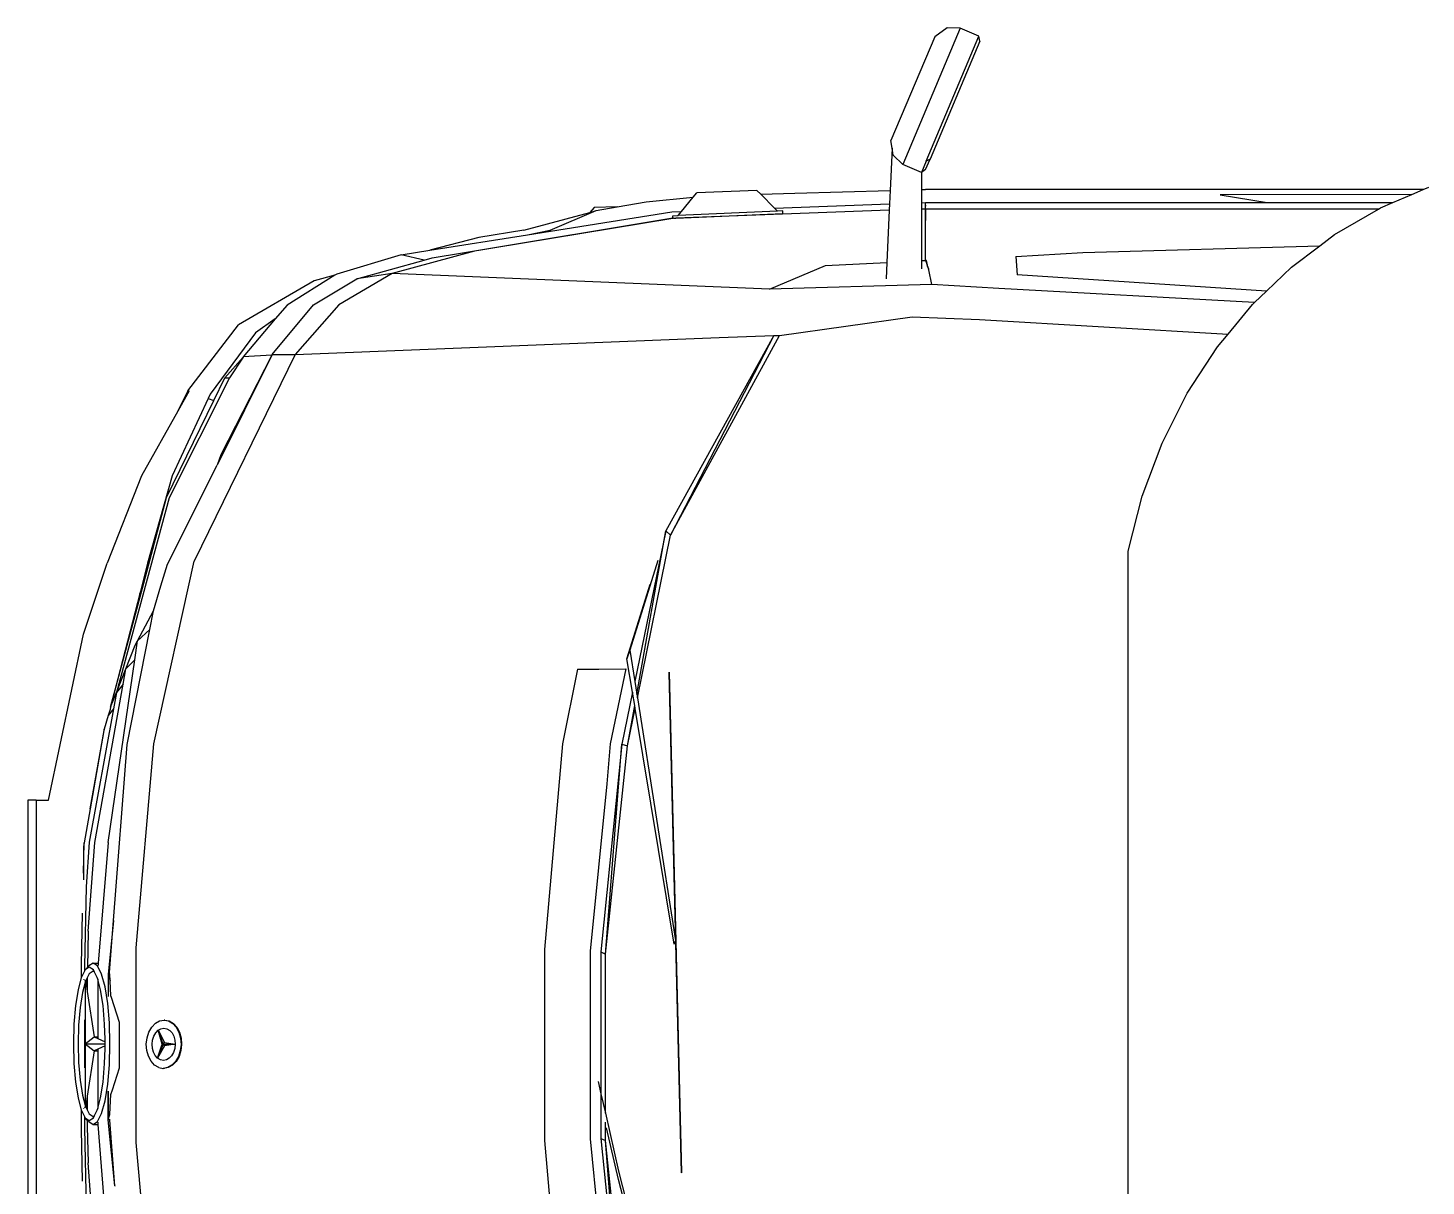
# Model space of a CAD drawing. Header units: millimetres. Extents: x 44692 to 659456, y -26273 to 37550.
# Drawn here: x 236184 to 237793, y -11577 to -10243 of the extents above; entities that cross this region are included whole.
import ezdxf

# ---------------------------------------------------------------- set-up
doc = ezdxf.new("R2010")
doc.units = ezdxf.units.MM
doc.header["$LTSCALE"] = 100
doc.layers.add('Transporte semielaborado', color=30, linetype='Continuous')

msp = doc.modelspace()

# ---------------------------------------------------------------- linework, layer by layer
at = {"layer": 'Transporte semielaborado'}
for p, q in [((237256.857, -10243.794), (237190.537, -10400.653)), ((237241.6, -10243.441), (237227.404, -10253.698)), ((237256.857, -10243.794), (237241.6, -10243.441)), ((237278.354, -10252.883), (237256.857, -10243.794)), ((237227.404, -10253.698), (237176.891, -10373.176)), ((237217.429, -10396.983), (237278.354, -10252.883)), ((237279.448, -10258.818), (237222.078, -10394.513)), ((237279.448, -10258.818), (237278.354, -10252.883)), ((237178.275, -10381.854), (237176.891, -10373.176)), ((237178.275, -10381.854), (237176.123, -10430.486)), ((237179.591, -10390.106), (237178.275, -10381.854)), ((237190.537, -10400.653), (237179.591, -10390.106)), ((237212.034, -10409.742), (237190.537, -10400.653)), ((237217.429, -10396.983), (237212.034, -10409.742)), ((237216.998, -10406.528), (237212.112, -10409.692)), ((237216.998, -10406.528), (237222.078, -10394.513)), ((237222.078, -10394.513), (237217.429, -10396.983)), ((237212.112, -10409.692), (237212.034, -10409.742)), ((237212.112, -10409.692), (237212.146, -10429.427)), ((236895.341, -10443.47), (236949.449, -10438.454)), ((236935.965, -10454.754), (236949.449, -10438.454)), ((236949.449, -10438.454), (236953.602, -10433.433)), ((237022.837, -10430.41), (236953.602, -10433.433)), ((237027.349, -10434.986), (237022.837, -10430.41)), ((237027.349, -10434.986), (237066.433, -10433.71)), ((237043.015, -10450.874), (237027.349, -10434.986)), ((237066.433, -10433.71), (237176.123, -10430.486)), ((237176.123, -10430.486), (237175.433, -10446.074)), ((237212.146, -10429.427), (237216.93, -10429.287)), ((237212.146, -10429.427), (237212.173, -10444.742)), ((237789.436, -10429.581), (237216.93, -10429.287)), ((237776.313, -10435.203), (237555.892, -10435.561)), ((237555.892, -10435.561), (237609.889, -10444.572)), ((237754.444, -10444.572), (237776.313, -10435.203)), ((237776.313, -10435.203), (237789.436, -10429.581)), ((237789.436, -10429.581), (237796.131, -10426.713)), ((236754.584, -10476.187), (236830.598, -10455.755)), ((236758.747, -10481.605), (236925.002, -10455.151)), ((236785.067, -10476.187), (236837.864, -10453.802)), ((236835.442, -10450.232), (236830.598, -10455.755)), ((236830.598, -10455.755), (236837.864, -10453.802)), ((236862.129, -10449.44), (236835.442, -10450.232)), ((236837.864, -10453.802), (236862.129, -10449.44)), ((236862.129, -10449.44), (236895.341, -10443.47)), ((236925.002, -10455.151), (236935.965, -10454.754)), ((237175.108, -10453.428), (236929.695, -10462.334)), ((236929.695, -10462.334), (237052.709, -10456.963)), ((237046.44, -10454.346), (236932.176, -10459.335)), ((236932.176, -10459.335), (236935.965, -10454.754)), ((237043.015, -10450.874), (237175.433, -10446.074)), ((237046.44, -10454.346), (237043.015, -10450.874)), ((237052.583, -10454.078), (237046.44, -10454.346)), ((237052.709, -10456.963), (237052.583, -10454.078)), ((237175.108, -10453.428), (237172.456, -10513.354)), ((237175.433, -10446.074), (237175.108, -10453.428)), ((237212.173, -10444.742), (237216.856, -10444.572)), ((237212.173, -10444.742), (237212.186, -10452.079)), ((237216.857, -10451.909), (237212.186, -10452.079)), ((237212.186, -10452.079), (237212.29, -10511.308)), ((237216.93, -10445.369), (237216.856, -10444.572)), ((237216.856, -10445.871), (237216.856, -10444.572)), ((237216.856, -10445.871), (237216.912, -10445.488)), ((237216.856, -10447.439), (237216.856, -10445.871)), ((237216.856, -10447.439), (237216.93, -10448.687)), ((237216.857, -10451.909), (237216.856, -10447.439)), ((237216.93, -10452.854), (237216.857, -10451.909)), ((237216.857, -10456.99), (237216.857, -10451.909)), ((237216.857, -10456.99), (237216.93, -10456.988)), ((237216.857, -10458.627), (237216.857, -10456.99)), ((237216.912, -10445.488), (237216.93, -10445.369)), ((237216.93, -10445.776), (237216.912, -10445.488)), ((237216.93, -10444.572), (237216.93, -10445.369)), ((237216.93, -10444.572), (237609.889, -10444.572)), ((237216.93, -10448.687), (237216.93, -10445.776)), ((237216.93, -10451.909), (237216.93, -10448.687)), ((237216.93, -10451.909), (237216.93, -10452.854)), ((237738.119, -10451.909), (237216.93, -10451.909)), ((237216.93, -10452.854), (237216.93, -10456.988)), ((237216.93, -10456.988), (237216.93, -10459.633)), ((237609.889, -10444.572), (237754.444, -10444.572)), ((237687.456, -10481.405), (237738.119, -10451.909)), ((237738.119, -10451.909), (237740.352, -10450.609)), ((237740.352, -10450.609), (237754.444, -10444.572)), ((236649.07, -10508.052), (236926.033, -10462.488)), ((236926.033, -10462.488), (236697.785, -10500.317)), ((236926.033, -10459.603), (236932.176, -10459.335)), ((236926.158, -10462.484), (236926.033, -10459.603)), ((236926.158, -10462.484), (236926.033, -10462.488)), ((236926.788, -10462.461), (236926.158, -10462.484)), ((236926.788, -10462.461), (236929.695, -10462.334)), ((237216.93, -10459.633), (237216.857, -10458.627)), ((237216.857, -10459.635), (237216.857, -10458.627)), ((237216.857, -10459.635), (237216.93, -10459.633)), ((237216.857, -10465.159), (237216.857, -10459.635)), ((237216.93, -10465.156), (237216.857, -10465.159)), ((237216.857, -10479.932), (237216.857, -10465.159)), ((237216.93, -10459.633), (237216.93, -10465.156)), ((237216.93, -10479.945), (237216.93, -10465.156)), ((236646.443, -10499.475), (236758.747, -10481.605)), ((236702.951, -10484.612), (236646.443, -10499.475)), ((236754.584, -10476.187), (236702.951, -10484.612)), ((236758.747, -10481.605), (236785.067, -10476.187)), ((237216.857, -10479.932), (237216.93, -10479.945)), ((237216.857, -10489.085), (237216.857, -10479.932)), ((237216.93, -10489.082), (237216.857, -10489.085)), ((237216.857, -10489.671), (237216.857, -10489.085)), ((237216.93, -10489.082), (237216.93, -10479.945)), ((237216.93, -10489.668), (237216.93, -10489.082)), ((237670.444, -10494.269), (237687.456, -10481.405)), ((236613.323, -10504.744), (236539.361, -10526.809)), ((236697.785, -10500.317), (236602.955, -10525.971)), ((236613.323, -10504.744), (236646.443, -10499.475)), ((236639.871, -10510.626), (236613.323, -10504.744)), ((237216.857, -10489.671), (237216.93, -10489.668)), ((237216.857, -10492.678), (237216.857, -10489.671)), ((237216.93, -10492.689), (237216.857, -10492.678)), ((237216.857, -10500.701), (237216.857, -10492.678)), ((237216.93, -10500.698), (237216.857, -10500.701)), ((237216.857, -10506.946), (237216.857, -10500.701)), ((237216.93, -10492.689), (237216.93, -10489.668)), ((237216.93, -10500.698), (237216.93, -10492.689)), ((237216.93, -10506.944), (237216.93, -10500.698)), ((237320.79, -10506.537), (237398.017, -10502.148)), ((237398.017, -10502.148), (237670.444, -10494.269)), ((237638.148, -10518.689), (237670.444, -10494.269)), ((236562.466, -10532.281), (236639.871, -10510.626)), ((236639.871, -10510.626), (236649.07, -10508.052)), ((237037.135, -10544.004), (237101.723, -10516.988)), ((237101.723, -10516.988), (237172.456, -10513.354)), ((237172.456, -10513.354), (237171.624, -10532.175)), ((237212.29, -10511.308), (237217.213, -10511.055)), ((237212.29, -10511.308), (237212.306, -10520.765)), ((237216.857, -10506.946), (237216.93, -10506.944)), ((237216.857, -10509.925), (237216.857, -10506.946)), ((237216.97, -10510.285), (237216.857, -10509.925)), ((237216.93, -10509.925), (237216.93, -10506.944)), ((237216.93, -10509.925), (237216.97, -10510.285)), ((237216.93, -10509.925), (237217.15, -10510.855)), ((237217.586, -10511.211), (237216.93, -10509.925)), ((237217.15, -10510.855), (237216.97, -10510.285)), ((237217.213, -10511.055), (237217.15, -10510.855)), ((237217.676, -10512.521), (237217.213, -10511.055)), ((237217.586, -10511.211), (237218.385, -10514.771)), ((237217.586, -10511.211), (237217.676, -10512.521)), ((237218.846, -10515.635), (237217.586, -10511.211)), ((237218.385, -10514.771), (237217.676, -10512.521)), ((237218.868, -10516.304), (237218.385, -10514.771)), ((237218.846, -10515.635), (237218.868, -10516.304)), ((237219.653, -10518.47), (237218.846, -10515.635)), ((237219.668, -10518.841), (237218.868, -10516.304)), ((237219.653, -10518.47), (237219.668, -10518.841)), ((237220.215, -10520.444), (237219.653, -10518.47)), ((237220.215, -10520.444), (237219.668, -10518.841)), ((237220.215, -10520.444), (237220.222, -10520.598)), ((237220.278, -10520.666), (237220.222, -10520.598)), ((237220.278, -10520.666), (237220.302, -10520.75)), ((237220.302, -10520.75), (237220.284, -10520.794)), ((237220.602, -10521.801), (237220.284, -10520.794)), ((237320.79, -10506.537), (237322.217, -10527.597)), ((237609.32, -10546.375), (237638.148, -10518.689)), ((236513.184, -10534.525), (236426.264, -10585.09)), ((236537.055, -10528.247), (236482.16, -10562.469)), ((236512.518, -10562.048), (236562.466, -10532.281)), ((236537.055, -10528.247), (236513.184, -10534.525)), ((236539.361, -10526.809), (236537.055, -10528.247)), ((236602.955, -10525.971), (236541.913, -10562.048)), ((236602.955, -10525.971), (236562.466, -10532.281)), ((237037.135, -10544.004), (236602.955, -10525.971)), ((237224.041, -10538.689), (237220.602, -10521.801)), ((237609.32, -10546.375), (237322.217, -10527.597)), ((237224.041, -10538.689), (237037.135, -10544.004)), ((237301.172, -10543.491), (237224.041, -10538.689)), ((237595.501, -10559.645), (237301.172, -10543.491)), ((237595.501, -10559.645), (237609.32, -10546.375)), ((236465.02, -10619.386), (236512.518, -10562.048)), ((236482.16, -10562.469), (236468.652, -10578.463)), ((236541.913, -10562.048), (236491.555, -10619.386)), ((237564.93, -10596.054), (237593.086, -10561.965)), ((237593.086, -10561.965), (237595.501, -10559.645)), ((236368.119, -10661.249), (236426.264, -10585.09)), ((236468.652, -10578.463), (236431.684, -10622.232)), ((236468.652, -10578.463), (236445.977, -10594.337)), ((237048.836, -10597.349), (237201.421, -10576.061)), ((237201.421, -10576.061), (237279.032, -10579.211)), ((237279.032, -10579.211), (237564.93, -10596.054)), ((236445.977, -10594.337), (236393.58, -10665.244)), ((236491.555, -10619.386), (236979.442, -10599.791)), ((237042.235, -10597.617), (236918.022, -10822.485)), ((236923.515, -10827.488), (237048.836, -10597.349)), ((237042.235, -10597.617), (236923.515, -10827.488)), ((236979.442, -10599.791), (237042.235, -10597.617)), ((237042.235, -10597.617), (237048.836, -10597.349)), ((237552.87, -10610.655), (237564.93, -10596.054)), ((237518.038, -10664.109), (237552.87, -10610.655)), ((236491.555, -10619.386), (236375.309, -10857.197)), ((236464.61, -10620.188), (236401.548, -10746.76)), ((236464.61, -10620.188), (236406.065, -10734.83)), ((236410.603, -10646.141), (236431.558, -10622.423)), ((236431.558, -10622.423), (236415.912, -10646.141)), ((236431.684, -10622.232), (236431.558, -10622.423)), ((236464.61, -10620.188), (236431.684, -10622.232)), ((236465.02, -10619.386), (236464.61, -10620.188)), ((236465.02, -10619.386), (236491.555, -10619.386)), ((236415.912, -10646.141), (236346.659, -10784.268)), ((236397.857, -10672.354), (236410.603, -10646.141)), ((236410.603, -10646.141), (236415.912, -10646.141)), ((236368.119, -10661.249), (236356.391, -10684.562)), ((236369.432, -10661.249), (236356.391, -10684.562)), ((236393.58, -10665.244), (236391.401, -10669.943)), ((237489.053, -10721.614), (237518.038, -10664.109)), ((236343.57, -10783.993), (236397.857, -10672.354)), ((236391.401, -10669.943), (236350.063, -10759.111)), ((236391.401, -10669.943), (236397.857, -10672.354)), ((236356.391, -10684.562), (236314.689, -10759.111)), ((237466.303, -10782.405), (237489.053, -10721.614)), ((236406.065, -10734.83), (236401.548, -10746.76)), ((236314.689, -10759.111), (236275.262, -10859.802)), ((236350.063, -10759.111), (236321.644, -10859.802)), ((236344.653, -10860.936), (236401.548, -10746.76)), ((236346.659, -10784.268), (236285.772, -11008.682)), ((236317.233, -10882.656), (236343.57, -10783.993)), ((237450.091, -10845.668), (237466.303, -10782.405)), ((236918.022, -10822.485), (236882.253, -10995.793)), ((236884.534, -11010.35), (236918.022, -10822.485)), ((236923.515, -10827.488), (236918.022, -10822.485)), ((236885.217, -11014.705), (236923.515, -10827.488)), ((236328.753, -11067.693), (236375.309, -10857.197)), ((236908.632, -10856.47), (236876.609, -10959.783)), ((237450.091, -11993.928), (237450.091, -10845.668)), ((236247.882, -10941.371), (236275.262, -10859.802)), ((236321.644, -10859.802), (236312.615, -10894.969)), ((236336.823, -10885.745), (236344.653, -10860.936)), ((236279.083, -11025.577), (236317.233, -10882.656)), ((236312.615, -10894.969), (236317.233, -10882.656)), ((236328.43, -10914.674), (236336.823, -10885.745)), ((236873.279, -10969.835), (236899.907, -10883.737)), ((236312.615, -10894.969), (236279.083, -11025.577)), ((236310.04, -10949.077), (236328.43, -10914.674)), ((236324.23, -10935.863), (236328.43, -10914.674)), ((236297.974, -11068.33), (236324.23, -10935.863)), ((236310.04, -10949.077), (236324.23, -10935.863)), ((236207.638, -11132.474), (236247.882, -10941.371)), ((236296.618, -10981.29), (236307.463, -10953.899)), ((236306.86, -10970.973), (236310.04, -10949.077)), ((236307.463, -10953.899), (236310.04, -10949.077)), ((236276.324, -11181.185), (236306.86, -10970.973)), ((236306.86, -10970.973), (236296.618, -10981.29)), ((236876.609, -10959.783), (236873.279, -10969.835)), ((236879.657, -11008.371), (236873.279, -10969.835)), ((236876.609, -10959.783), (236882.253, -10995.793)), ((236285.772, -11008.682), (236296.618, -10981.29)), ((236293.469, -10998.963), (236296.618, -10981.29)), ((236816.394, -10981.815), (236799.06, -11067.693)), ((236816.394, -10981.815), (236840.723, -10981.815)), ((236840.723, -10981.815), (236871.985, -10981.314)), ((236871.985, -10981.314), (236854.122, -11067.862)), ((236921.693, -10985.835), (236921.905, -10985.196)), ((236935.974, -11561.661), (236921.693, -10985.835)), ((236921.905, -10985.196), (236927.948, -11232.783)), ((236260.993, -11181.211), (236293.469, -10998.963)), ((236293.469, -10998.963), (236285.772, -11008.682)), ((236882.253, -10995.793), (236884.534, -11010.35)), ((236279.083, -11025.577), (236285.772, -11008.682)), ((236285.772, -11008.682), (236282.406, -11027.266)), ((236879.657, -11008.371), (236867.37, -11067.903)), ((236882.175, -11023.586), (236879.657, -11008.371)), ((236884.534, -11010.35), (236885.217, -11014.705)), ((236885.217, -11014.705), (236929.016, -11294.174)), ((236282.406, -11027.266), (236254.596, -11180.813)), ((236276.403, -11035.116), (236271.871, -11050.735)), ((236282.406, -11027.266), (236276.403, -11035.116)), ((236278.446, -11028.077), (236276.403, -11035.116)), ((236279.083, -11025.577), (236278.446, -11028.077)), ((236873.875, -11070.149), (236882.175, -11023.586)), ((236873.875, -11070.149), (236882.723, -11026.896)), ((236882.723, -11026.896), (236882.175, -11023.586)), ((236927.643, -11298.318), (236882.723, -11026.896)), ((236271.583, -11051.73), (236271.454, -11052.457)), ((236271.574, -11052.406), (236271.871, -11050.735)), ((236271.871, -11050.735), (236271.583, -11051.73)), ((236255.529, -11142.674), (236271.574, -11052.406)), ((236271.454, -11052.457), (236255.529, -11142.674)), ((236271.454, -11052.457), (236271.574, -11052.406)), ((236282.483, -11271.142), (236297.974, -11068.33)), ((236308.704, -11302.548), (236328.753, -11067.693)), ((236799.06, -11067.693), (236778.495, -11304.611)), ((236867.37, -11067.903), (236843.377, -11307.048)), ((236848.389, -11309.65), (236867.37, -11067.903)), ((236854.122, -11067.862), (236850.134, -11113.808)), ((236867.37, -11067.903), (236873.875, -11070.149)), ((236848.389, -11309.65), (236873.875, -11070.149)), ((236850.134, -11113.808), (236830.794, -11306.575)), ((236184, -11132.474), (236184, -11702.433)), ((236193.277, -11132.474), (236184, -11132.474)), ((236193.277, -11132.474), (236207.638, -11132.474)), ((236193.277, -11132.474), (236193.277, -11702.433)), ((236255.529, -11142.674), (236248.651, -11181.635)), ((236254.596, -11180.813), (236250.944, -11232.352)), ((236247.898, -11216.708), (236248.651, -11181.635)), ((236248.651, -11181.635), (236247.898, -11185.899)), ((236247.898, -11185.899), (236247.898, -11216.708)), ((236253.231, -11283.375), (236260.993, -11181.211)), ((236276.324, -11181.185), (236264.976, -11320.298)), ((236247.898, -11216.708), (236247.898, -11224.135)), ((236250.944, -11232.352), (236248.976, -11323.843)), ((236936.256, -11560.811), (236927.948, -11232.783)), ((236927.948, -11232.783), (236935.974, -11561.661)), ((236245.635, -11322.172), (236246.911, -11262.703)), ((236282.483, -11271.142), (236276.151, -11333.259)), ((236277.925, -11330.816), (236282.483, -11271.142)), ((236253.231, -11283.375), (236252.322, -11325.301)), ((236308.704, -11526.506), (236308.704, -11302.548)), ((236778.495, -11304.611), (236778.495, -11524.444)), ((236830.794, -11306.575), (236830.794, -11522.479)), ((236843.377, -11307.048), (236848.389, -11309.65)), ((236843.377, -11307.048), (236843.377, -11470.534)), ((236848.389, -11492.796), (236848.389, -11309.65)), ((236929.016, -11294.174), (236927.643, -11298.318)), ((236245.635, -11336.234), (236245.635, -11322.172)), ((236248.976, -11323.843), (236248.976, -11329.576)), ((236254.54, -11324.936), (236249.798, -11327.939)), ((236249.798, -11327.939), (236252.322, -11325.301)), ((236252.322, -11325.301), (236254.085, -11323.459)), ((236259.077, -11320.298), (236254.085, -11323.459)), ((236259.283, -11327.939), (236254.54, -11324.936)), ((236264.07, -11323.459), (236259.077, -11320.298)), ((236259.077, -11320.298), (236264.976, -11320.298)), ((236268.721, -11332.727), (236264.07, -11323.459)), ((236264.976, -11320.298), (236264.751, -11323.058)), ((236245.379, -11336.744), (236241.584, -11350.749)), ((236245.635, -11336.234), (236245.379, -11336.744)), ((236248.976, -11329.576), (236245.635, -11336.234)), ((236245.635, -11336.966), (236245.635, -11336.936)), ((236247.843, -11338.598), (236247.78, -11338.829)), ((236249.798, -11327.939), (236248.976, -11329.576)), ((236248.976, -11339.45), (236248.976, -11339.868)), ((236249.92, -11340.16), (236249.922, -11342.516)), ((236252.317, -11336.936), (236250.485, -11340.586)), ((236250.485, -11340.586), (236252.317, -11340.586)), ((236250.485, -11340.586), (236252.317, -11352.941)), ((236254.585, -11332.42), (236252.317, -11336.936)), ((236252.317, -11336.936), (236252.317, -11340.586)), ((236252.317, -11340.586), (236252.317, -11352.941)), ((236259.077, -11329.575), (236254.585, -11332.42)), ((236260.582, -11330.527), (236259.077, -11329.575)), ((236260.582, -11330.527), (236259.283, -11327.939)), ((236263.702, -11336.744), (236260.582, -11330.527)), ((236264.234, -11338.708), (236263.702, -11336.744)), ((236267.497, -11350.749), (236264.234, -11338.708)), ((236264.234, -11338.708), (236264.234, -11405.033)), ((236272.716, -11347.469), (236268.721, -11332.727)), ((236276.151, -11333.259), (236278.061, -11333.141)), ((236276.151, -11333.259), (236276.156, -11358.718)), ((236276.151, -11333.259), (236278.487, -11340.397)), ((236278.061, -11333.141), (236277.925, -11330.816)), ((236278.487, -11340.397), (236278.061, -11333.141)), ((236279.503, -11357.694), (236278.487, -11340.397)), ((236241.584, -11350.749), (236238.672, -11369.002)), ((236246.803, -11354.029), (236244.044, -11371.321)), ((236249.922, -11342.516), (236246.803, -11354.029)), ((236249.922, -11342.516), (236250.003, -11413.068)), ((236252.317, -11352.941), (236260.042, -11405.033)), ((236270.409, -11369.002), (236267.497, -11350.749)), ((236275.781, -11366.683), (236272.716, -11347.469)), ((236280.189, -11359.811), (236279.503, -11357.694)), ((236238.672, -11369.002), (236236.841, -11390.257)), ((236244.044, -11371.321), (236242.31, -11391.458)), ((236272.24, -11390.257), (236270.409, -11369.002)), ((236277.708, -11389.057), (236275.781, -11366.683)), ((236289.494, -11388.491), (236280.189, -11359.811)), ((236248.976, -11385.366), (236248.976, -11440.769)), ((236278.365, -11413.068), (236277.708, -11389.057)), ((236289.494, -11440.564), (236289.494, -11388.491)), ((236326.453, -11393.869), (236330.675, -11389.463)), ((236330.675, -11389.463), (236335.544, -11386.702)), ((236335.544, -11386.702), (236340.727, -11385.773)), ((236340.727, -11385.773), (236345.872, -11386.741)), ((236341.434, -11385.8), (236340.727, -11385.773)), ((236341.434, -11385.8), (236346.579, -11386.767)), ((236345.872, -11386.741), (236350.628, -11389.538)), ((236346.579, -11386.767), (236351.335, -11389.565)), ((236350.628, -11389.538), (236354.67, -11393.975)), ((236351.335, -11389.565), (236355.377, -11394.002)), ((236236.841, -11390.257), (236236.217, -11413.068)), ((236242.31, -11391.458), (236241.718, -11413.068)), ((236250.003, -11413.068), (236260.042, -11405.033)), ((236260.042, -11405.033), (236272.806, -11410.941)), ((236260.042, -11405.033), (236264.234, -11405.033)), ((236264.234, -11405.033), (236264.234, -11406.594)), ((236272.72, -11407.809), (236272.24, -11390.257)), ((236321.034, -11406.321), (236323.164, -11399.619)), ((236323.164, -11399.619), (236326.453, -11393.869)), ((236327.41, -11408.746), (236328.83, -11404.277)), ((236328.83, -11404.277), (236331.022, -11400.444)), ((236331.022, -11400.444), (236333.837, -11397.507)), ((236333.837, -11397.507), (236337.083, -11395.666)), ((236338.498, -11413.588), (236333.837, -11397.507)), ((236333.837, -11397.507), (236341.033, -11411.59)), ((236339.481, -11413.567), (236333.837, -11397.507)), ((236337.083, -11395.666), (236340.538, -11395.047)), ((236340.538, -11395.047), (236343.968, -11395.692)), ((236343.968, -11395.692), (236347.139, -11397.557)), ((236347.139, -11397.557), (236349.833, -11400.515)), ((236349.833, -11400.515), (236351.869, -11404.364)), ((236351.869, -11404.364), (236353.107, -11408.842)), ((236354.67, -11393.975), (236357.723, -11399.749)), ((236355.377, -11394.002), (236358.43, -11399.775)), ((236357.723, -11399.749), (236359.58, -11406.466)), ((236358.43, -11399.775), (236360.287, -11406.493)), ((236236.217, -11413.068), (236236.841, -11435.878)), ((236241.718, -11413.068), (236242.31, -11434.677)), ((236250.003, -11413.068), (236249.922, -11483.619)), ((236250.003, -11413.068), (236260.042, -11421.102)), ((236250.003, -11413.068), (236272.864, -11413.068)), ((236260.042, -11421.102), (236252.317, -11473.194)), ((236272.806, -11415.194), (236260.042, -11421.102)), ((236260.042, -11421.102), (236264.234, -11421.102)), ((236264.234, -11419.541), (236264.234, -11421.102)), ((236264.234, -11421.102), (236264.234, -11487.427)), ((236272.24, -11435.878), (236272.72, -11418.326)), ((236272.806, -11410.941), (236272.72, -11407.809)), ((236272.72, -11418.326), (236272.806, -11415.194)), ((236272.864, -11413.068), (236272.806, -11410.941)), ((236272.806, -11415.194), (236272.864, -11413.068)), ((236277.708, -11437.078), (236278.365, -11413.068)), ((236320.208, -11413.519), (236321.034, -11406.321)), ((236320.741, -11420.723), (236320.208, -11413.519)), ((236322.597, -11427.44), (236320.741, -11420.723)), ((236326.859, -11413.544), (236327.41, -11408.746)), ((236327.214, -11418.347), (236326.859, -11413.544)), ((236328.452, -11422.825), (236327.214, -11418.347)), ((236339.481, -11413.567), (236333.182, -11429.632)), ((236333.182, -11429.632), (236338.498, -11413.588)), ((236341.135, -11415.437), (236333.182, -11429.632)), ((236339.481, -11413.567), (236338.498, -11413.588)), ((236339.481, -11413.567), (236341.033, -11411.59)), ((236339.481, -11413.567), (236341.135, -11415.437)), ((236339.481, -11413.567), (236353.462, -11413.644)), ((236341.033, -11411.59), (236353.462, -11413.644)), ((236353.462, -11413.644), (236341.135, -11415.437)), ((236352.911, -11418.443), (236351.491, -11422.911)), ((236353.462, -11413.644), (236352.911, -11418.443)), ((236353.107, -11408.842), (236353.462, -11413.644)), ((236359.286, -11420.867), (236357.156, -11427.57)), ((236359.993, -11420.894), (236357.863, -11427.597)), ((236360.113, -11413.669), (236359.286, -11420.867)), ((236359.58, -11406.466), (236360.113, -11413.669)), ((236360.82, -11413.696), (236359.993, -11420.894)), ((236360.287, -11406.493), (236360.82, -11413.696)), ((236236.841, -11435.878), (236238.672, -11457.133)), ((236242.31, -11434.677), (236244.044, -11454.814)), ((236270.409, -11457.133), (236272.24, -11435.878)), ((236275.781, -11459.452), (236277.708, -11437.078)), ((236325.651, -11433.214), (236322.597, -11427.44)), ((236329.693, -11437.651), (236325.651, -11433.214)), ((236330.487, -11426.674), (236328.452, -11422.825)), ((236334.448, -11440.448), (236329.693, -11437.651)), ((236333.182, -11429.632), (236330.487, -11426.674)), ((236336.352, -11431.497), (236333.182, -11429.632)), ((236339.782, -11432.142), (236336.352, -11431.497)), ((236343.238, -11431.523), (236339.782, -11432.142)), ((236346.484, -11429.682), (236343.238, -11431.523)), ((236349.645, -11437.726), (236344.776, -11440.487)), ((236350.352, -11437.752), (236345.483, -11440.514)), ((236349.299, -11426.745), (236346.484, -11429.682)), ((236351.491, -11422.911), (236349.299, -11426.745)), ((236353.868, -11433.32), (236349.645, -11437.726)), ((236354.575, -11433.347), (236350.352, -11437.752)), ((236357.156, -11427.57), (236353.868, -11433.32)), ((236357.863, -11427.597), (236354.575, -11433.347)), ((236281.228, -11466.042), (236289.494, -11440.564)), ((236334.448, -11440.448), (236339.593, -11441.415)), ((236338.929, -11441.291), (236340.928, -11441.164)), ((236344.776, -11440.487), (236339.593, -11441.415)), ((236340.3, -11441.442), (236339.593, -11441.415)), ((236345.483, -11440.514), (236340.3, -11441.442)), ((236238.672, -11457.133), (236241.584, -11475.386)), ((236244.044, -11454.814), (236246.803, -11472.106)), ((236267.497, -11475.386), (236270.409, -11457.133)), ((236272.716, -11478.666), (236275.781, -11459.452)), ((236276.151, -11500.392), (236276.173, -11467.411)), ((236276.173, -11467.411), (236276.215, -11500.194)), ((236279.503, -11471.36), (236281.228, -11466.042)), ((236840.235, -11456.576), (236843.377, -11470.534)), ((236843.377, -11470.534), (236848.389, -11492.796)), ((236241.584, -11475.386), (236245.379, -11489.392)), ((236246.803, -11472.106), (236249.922, -11483.619)), ((236248.976, -11486.267), (236248.976, -11486.685)), ((236249.922, -11483.619), (236249.92, -11485.975)), ((236252.317, -11473.194), (236250.485, -11485.549)), ((236250.485, -11485.549), (236252.317, -11485.549)), ((236250.485, -11485.549), (236252.317, -11489.199)), ((236252.317, -11473.194), (236252.317, -11485.549)), ((236252.317, -11485.549), (236252.317, -11489.199)), ((236264.234, -11487.427), (236267.497, -11475.386)), ((236268.721, -11493.409), (236272.716, -11478.666)), ((236278.22, -11493.89), (236279.503, -11471.36)), ((236843.377, -11471.838), (236843.377, -11522.007)), ((236245.379, -11489.392), (236245.635, -11489.902)), ((236245.635, -11489.199), (236245.635, -11489.169)), ((236245.635, -11511.769), (236245.635, -11489.902)), ((236245.635, -11489.902), (236248.976, -11496.559)), ((236247.78, -11487.306), (236247.843, -11487.537)), ((236248.976, -11496.559), (236248.976, -11510.098)), ((236248.976, -11496.559), (236249.798, -11498.196)), ((236249.798, -11498.196), (236254.54, -11501.199)), ((236252.317, -11500.829), (236249.798, -11498.196)), ((236252.317, -11489.199), (236254.585, -11493.715)), ((236252.317, -11500.829), (236252.317, -11508.428)), ((236254.085, -11502.676), (236252.317, -11500.829)), ((236254.085, -11502.676), (236259.077, -11505.837)), ((236254.54, -11501.199), (236259.283, -11498.196)), ((236254.585, -11493.715), (236259.077, -11496.56)), ((236259.077, -11496.56), (236260.582, -11495.608)), ((236259.077, -11505.837), (236264.07, -11502.676)), ((236259.283, -11498.196), (236260.582, -11495.608)), ((236260.582, -11495.608), (236263.702, -11489.392)), ((236263.702, -11489.392), (236264.234, -11487.427)), ((236264.07, -11502.676), (236268.721, -11493.409)), ((236276.215, -11500.194), (236276.151, -11500.392)), ((236276.151, -11500.392), (236276.179, -11500.598)), ((236276.151, -11500.392), (236276.179, -11500.392)), ((236276.151, -11500.681), (236276.179, -11500.598)), ((236276.151, -11500.681), (236276.183, -11500.729)), ((236276.179, -11500.683), (236276.151, -11500.681)), ((236276.179, -11500.598), (236278.138, -11494.612)), ((236276.215, -11500.194), (236276.179, -11500.392)), ((236276.179, -11500.392), (236276.179, -11500.598)), ((236278.121, -11500.803), (236276.179, -11500.683)), ((236276.179, -11500.683), (236276.183, -11500.729)), ((236283.919, -11576.755), (236276.183, -11500.729)), ((236276.215, -11500.194), (236278.171, -11494.046)), ((236278.121, -11500.803), (236278.045, -11499.812)), ((236283.919, -11576.755), (236278.121, -11500.803)), ((236278.138, -11494.612), (236278.171, -11494.046)), ((236278.138, -11494.612), (236278.258, -11494.243)), ((236278.22, -11493.89), (236278.171, -11494.046)), ((236848.389, -11492.796), (236863.447, -11559.685)), ((236246.911, -11571.238), (236245.635, -11511.769)), ((236248.976, -11510.098), (236250.944, -11601.589)), ((236252.317, -11508.428), (236253.222, -11550.155)), ((236259.077, -11505.837), (236264.351, -11505.837)), ((236264.234, -11503.092), (236264.234, -11504.41)), ((236264.234, -11504.41), (236264.351, -11505.837)), ((236264.351, -11505.837), (236276.323, -11652.756)), ((236848.389, -11524.291), (236848.389, -11503.274)), ((236863.447, -11569.281), (236849.607, -11509.807)), ((236328.753, -11761.361), (236308.704, -11526.506)), ((236778.495, -11524.444), (236799.06, -11761.361)), ((236830.794, -11522.479), (236850.134, -11715.246)), ((236843.377, -11522.007), (236848.389, -11524.291)), ((236843.377, -11522.007), (236867.37, -11761.151)), ((236867.37, -11761.151), (236848.389, -11524.291)), ((236873.875, -11763.792), (236848.389, -11524.291)), ((236260.992, -11652.73), (236253.222, -11550.155)), ((236863.447, -11559.685), (236926.528, -11805.653)), ((236935.974, -11561.661), (236936.256, -11560.811)), ((236283.919, -11576.755), (236283.932, -11576.884)), ((236944.925, -11881.173), (236863.447, -11569.281))]:
    msp.add_line(p, q, dxfattribs=at)

doc.saveas('drawing.dxf')
